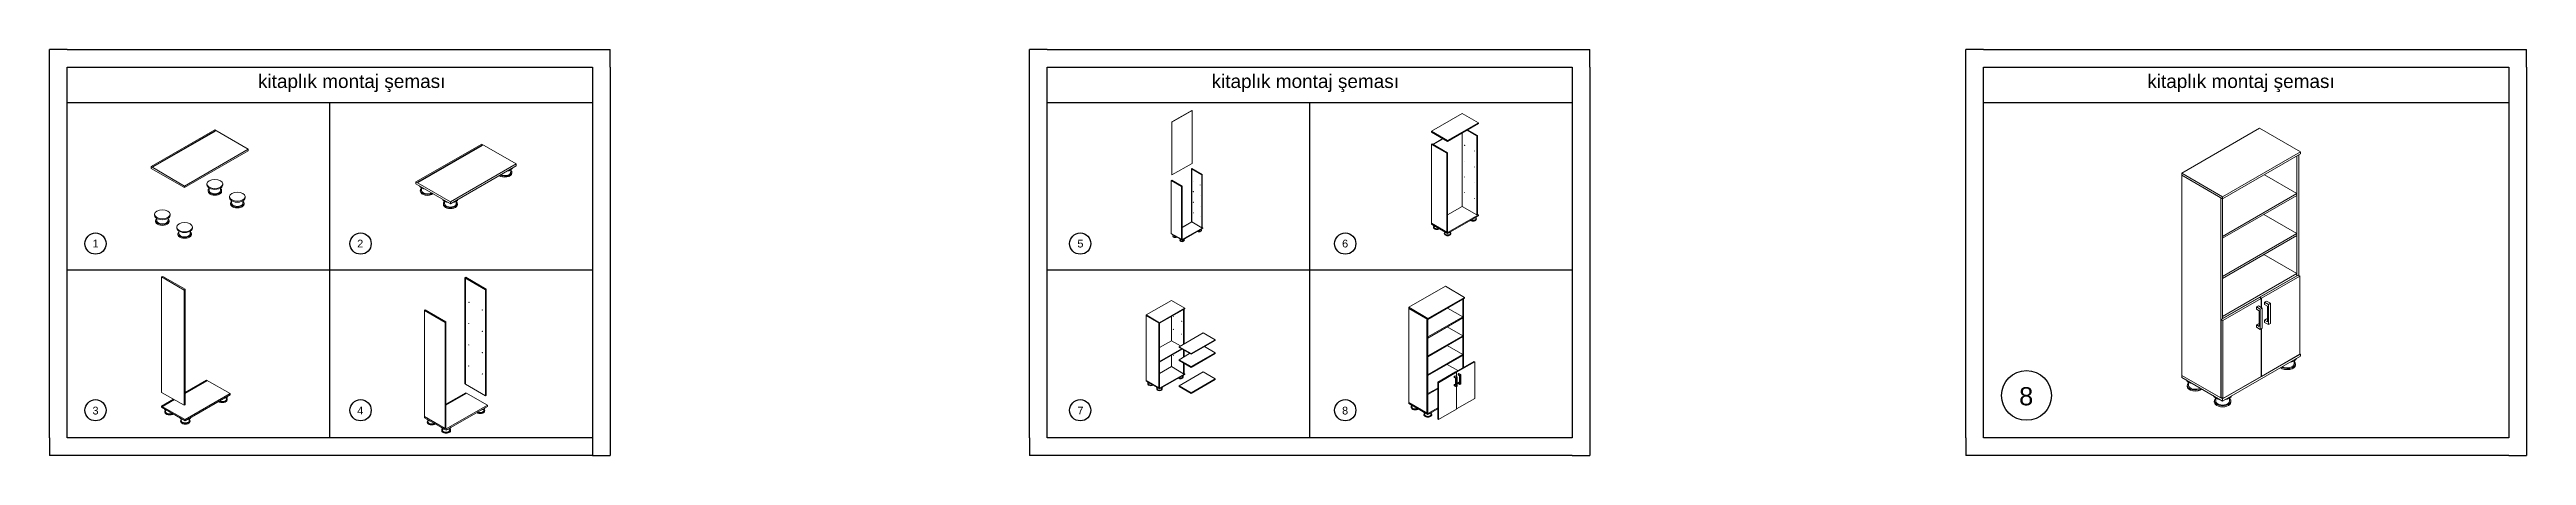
# Model space of a CAD drawing. Header units: millimetres. Extents: x 11562 to 25570, y -8957 to -6657.
import ezdxf

# ---------------------------------------------------------------- set-up
doc = ezdxf.new("R2010")
doc.units = ezdxf.units.MM
doc.styles.get("Standard").update_dxf_attribs({"font": 'arial.ttf'})

msp = doc.modelspace()

# ---------------------------------------------------------------- linework, layer by layer
at = {"color": 9}
for p, q in [((11562, -6757), (11562, -6657)), ((11662, -6657), (11562, -6657)), ((11662, -6657), (14632, -6657)), ((14632, -6657), (14732, -6657)), ((14732, -6757), (14732, -6657)), ((17104, -6757), (17104, -6657)), ((17204, -6657), (17104, -6657)), ((17204, -6657), (20174, -6657)), ((20174, -6657), (20274, -6657)), ((20274, -6757), (20274, -6657)), ((22400, -6757), (22400, -6657)), ((22500, -6657), (22400, -6657)), ((22500, -6657), (25470, -6657)), ((25470, -6657), (25570, -6657)), ((25570, -6757), (25570, -6657)), ((11562, -8857), (11562, -6757)), ((11662, -8857), (11662, -6757)), ((11662, -6757), (14632, -6757)), ((14632, -6757), (14632, -8857)), ((14732, -6757), (14732, -8857)), ((17104, -8857), (17104, -6757)), ((17204, -8857), (17204, -6757)), ((17204, -6757), (20174, -6757)), ((20174, -6757), (20174, -8857)), ((20274, -6757), (20274, -8857)), ((22400, -8857), (22400, -6757)), ((22500, -8857), (22500, -6757)), ((22500, -6757), (25470, -6757)), ((25470, -6757), (25470, -8857)), ((25570, -6757), (25570, -8857)), ((11662, -6957), (14632, -6957)), ((13147, -8857), (13147, -6957)), ((17204, -6957), (20174, -6957)), ((18689, -8857), (18689, -6957)), ((22500, -6957), (25470, -6957)), ((14632, -7907), (11662, -7907)), ((20174, -7907), (17204, -7907)), ((11562, -8857), (11562, -8957)), ((11662, -8957), (11562, -8957)), ((14632, -8857), (11662, -8857)), ((14632, -8957), (11662, -8957)), ((14632, -8857), (14632, -8957)), ((14632, -8957), (14732, -8957)), ((14732, -8857), (14732, -8957)), ((17104, -8857), (17104, -8957)), ((17204, -8957), (17104, -8957)), ((20174, -8857), (17204, -8857)), ((20174, -8957), (17204, -8957)), ((20174, -8957), (20274, -8957)), ((20274, -8857), (20274, -8957)), ((22400, -8857), (22400, -8957)), ((22500, -8957), (22400, -8957)), ((25470, -8857), (22500, -8857)), ((25470, -8957), (22500, -8957)), ((25470, -8957), (25570, -8957)), ((25570, -8857), (25570, -8957))]:
    msp.add_line(p, q, dxfattribs=at)
at = {"color": 0, "linetype": 'Continuous', "lineweight": 0, "extrusion": (0, 0.816497, 0.57735)}
for p, q in [((17909, -7068), (18023, -7003)), ((18024, -7003), (17910, -7069)), ((18023, -7003), (18024, -7003)), ((18024, -7003), (18024, -7303)), ((12497, -7113), (12137, -7321)), ((12146, -7322), (12498, -7119)), ((12501, -7120), (12148, -7323)), ((12686, -7223), (12497, -7113)), ((12498, -7119), (12501, -7120)), ((12498, -7119), (12498, -7122)), ((17910, -7069), (17909, -7068)), ((17909, -7068), (17909, -7368)), ((17910, -7069), (17910, -7368)), ((19551, -7020), (19377, -7121)), ((19377, -7121), (19469, -7173)), ((19377, -7121), (19377, -7125)), ((19469, -7178), (19377, -7125)), ((19469, -7173), (19643, -7073)), ((19643, -7077), (19469, -7178)), ((19643, -7073), (19551, -7020)), ((19551, -7130), (19551, -7546)), ((19634, -7147), (19579, -7114)), ((19582, -7112), (19638, -7144)), ((19643, -7073), (19643, -7077)), ((24061, -7104), (23621, -7359)), ((24293, -7238), (24061, -7104)), ((12326, -7431), (12686, -7223)), ((12686, -7232), (12326, -7440)), ((12686, -7232), (12686, -7223)), ((14006, -7194), (13634, -7408)), ((13643, -7409), (14007, -7199)), ((14010, -7201), (13646, -7411)), ((14201, -7306), (14006, -7194)), ((14007, -7199), (14010, -7201)), ((14007, -7199), (14007, -7202)), ((19377, -7195), (19381, -7192)), ((19377, -7642), (19377, -7195)), ((19377, -7195), (19464, -7245)), ((19468, -7243), (19381, -7192)), ((19386, -7195), (19442, -7162)), ((19443, -7163), (19387, -7196)), ((19464, -7245), (19468, -7243)), ((19464, -7245), (19464, -7692)), ((19468, -7690), (19468, -7243)), ((19469, -7173), (19469, -7178)), ((19638, -7144), (19634, -7147)), ((19634, -7594), (19634, -7147)), ((19638, -7144), (19638, -7592)), ((23852, -7492), (24293, -7238)), ((24293, -7249), (23852, -7504)), ((24272, -7940), (24272, -7261)), ((24282, -7256), (24282, -7938)), ((24293, -7238), (24293, -7249)), ((12137, -7321), (12326, -7431)), ((12137, -7331), (12137, -7321)), ((12326, -7440), (12137, -7331)), ((12148, -7323), (12146, -7322)), ((12452, -7424), (12452, -7419)), ((12542, -7424), (12542, -7419)), ((13634, -7408), (13829, -7521)), ((13634, -7418), (13634, -7408)), ((13829, -7531), (13634, -7418)), ((13646, -7411), (13643, -7409)), ((13829, -7521), (14201, -7306)), ((14201, -7316), (13829, -7531)), ((14170, -7340), (14170, -7353)), ((14177, -7353), (14177, -7358)), ((14201, -7316), (14201, -7306)), ((17906, -7399), (17909, -7398)), ((17906, -7699), (17906, -7399)), ((17906, -7399), (17964, -7433)), ((17910, -7368), (17909, -7368)), ((17967, -7431), (17909, -7398)), ((18024, -7303), (17910, -7368)), ((18023, -7332), (18020, -7334)), ((18078, -7367), (18020, -7334)), ((18020, -7334), (18020, -7633)), ((18022, -7634), (18022, -7336)), ((18022, -7336), (18022, -7337)), ((18022, -7337), (18022, -7634)), ((18023, -7332), (18081, -7366)), ((18081, -7366), (18078, -7367)), ((18078, -7667), (18078, -7367)), ((18081, -7366), (18081, -7665)), ((23621, -7359), (23852, -7492)), ((23621, -7359), (23621, -7370)), ((23621, -8504), (23621, -7370)), ((23621, -7370), (23841, -7497)), ((23852, -7504), (23621, -7370)), ((24089, -7367), (24272, -7473)), ((12326, -7440), (12326, -7431)), ((12459, -7456), (12459, -7461)), ((12465, -7442), (12465, -7456)), ((12529, -7442), (12529, -7456)), ((12535, -7456), (12535, -7461)), ((12579, -7497), (12579, -7491)), ((12586, -7528), (12586, -7533)), ((12592, -7515), (12592, -7528)), ((12656, -7515), (12656, -7528)), ((12662, -7528), (12662, -7533)), ((12669, -7497), (12669, -7491)), ((13659, -7456), (13659, -7461)), ((13666, -7442), (13666, -7456)), ((13790, -7531), (13790, -7536)), ((13796, -7517), (13796, -7531)), ((13829, -7531), (13829, -7521)), ((13862, -7517), (13862, -7531)), ((13869, -7531), (13869, -7536)), ((17964, -7433), (17967, -7431)), ((17964, -7433), (17964, -7732)), ((17967, -7731), (17967, -7431)), ((19551, -7546), (19468, -7594)), ((19551, -7546), (19634, -7594)), ((23841, -7497), (23841, -8631)), ((24272, -7473), (23851, -7716)), ((23851, -7727), (24272, -7484)), ((23851, -8183), (23851, -7503)), ((23852, -7492), (23852, -7504)), ((24272, -7473), (24272, -7484)), ((12155, -7596), (12155, -7591)), ((12162, -7627), (12162, -7632)), ((12168, -7614), (12168, -7627)), ((12232, -7614), (12232, -7627)), ((12238, -7627), (12238, -7632)), ((12244, -7596), (12244, -7591)), ((12281, -7669), (12281, -7664)), ((12288, -7700), (12288, -7705)), ((12294, -7687), (12294, -7700)), ((12358, -7687), (12358, -7700)), ((12364, -7700), (12364, -7705)), ((12370, -7669), (12370, -7664)), ((17906, -7699), (17967, -7734)), ((17906, -7702), (17906, -7699)), ((17964, -7732), (17906, -7699)), ((17967, -7737), (17906, -7702)), ((17967, -7665), (18022, -7633)), ((18020, -7633), (17967, -7664)), ((18022, -7634), (17967, -7666)), ((17967, -7734), (18084, -7667)), ((18084, -7670), (17967, -7737)), ((18020, -7633), (18022, -7634)), ((18022, -7633), (18022, -7634)), ((18022, -7634), (18078, -7667)), ((18074, -7677), (18074, -7681)), ((18076, -7681), (18076, -7683)), ((18081, -7665), (18078, -7667)), ((18084, -7667), (18081, -7665)), ((18084, -7670), (18084, -7667)), ((19377, -7642), (19469, -7695)), ((19377, -7647), (19377, -7642)), ((19464, -7692), (19377, -7642)), ((19469, -7699), (19377, -7647)), ((19389, -7664), (19389, -7667)), ((19392, -7658), (19392, -7664)), ((19450, -7699), (19450, -7702)), ((19453, -7693), (19453, -7699)), ((19464, -7692), (19468, -7690)), ((19469, -7695), (19643, -7594)), ((19643, -7599), (19469, -7699)), ((19469, -7699), (19469, -7695)), ((19484, -7693), (19484, -7699)), ((19487, -7699), (19487, -7702)), ((19628, -7610), (19628, -7616)), ((19631, -7616), (19631, -7619)), ((19638, -7592), (19634, -7594)), ((19643, -7594), (19638, -7592)), ((19643, -7599), (19643, -7594)), ((24272, -7700), (23851, -7943)), ((24085, -7592), (24272, -7700)), ((24272, -7700), (24272, -7711)), ((17914, -7713), (17914, -7715)), ((17916, -7709), (17916, -7713)), ((17955, -7737), (17955, -7739)), ((17957, -7733), (17957, -7737)), ((17964, -7732), (17967, -7731)), ((17967, -7737), (17967, -7734)), ((17978, -7733), (17978, -7737)), ((17980, -7737), (17980, -7739)), ((23851, -7954), (24272, -7711)), ((23851, -7716), (23851, -7727)), ((24085, -7819), (24272, -7927)), ((12196, -7946), (12202, -7943)), ((12196, -8600), (12196, -7946)), ((12196, -7946), (12323, -8020)), ((12329, -8016), (12202, -7943)), ((13916, -7948), (13910, -7951)), ((14027, -8018), (13910, -7951)), ((13910, -7951), (13910, -8551)), ((13914, -8553), (13914, -7956)), ((13914, -7956), (13915, -7957)), ((13915, -7957), (13915, -8554)), ((13916, -7948), (14032, -8015)), ((24272, -7927), (23851, -8170)), ((23851, -8182), (24272, -7939)), ((23851, -7943), (23851, -7954)), ((24063, -8061), (24279, -7936)), ((24289, -7942), (24072, -8067)), ((24272, -7927), (24272, -7939)), ((24279, -7936), (24289, -7942)), ((24289, -7942), (24289, -8384)), ((12323, -8020), (12329, -8016)), ((12323, -8020), (12323, -8673)), ((12329, -8670), (12329, -8016)), ((14032, -8015), (14027, -8018)), ((14027, -8619), (14027, -8018)), ((14032, -8015), (14032, -8615)), ((17907, -8079), (17764, -8161)), ((17839, -8205), (17982, -8122)), ((17982, -8122), (17907, -8079)), ((17982, -8122), (17982, -8126)), ((19456, -7999), (19249, -8118)), ((19249, -8118), (19357, -8181)), ((19249, -8118), (19249, -8124)), ((19357, -8187), (19249, -8124)), ((19249, -8657), (19249, -8124)), ((19249, -8124), (19352, -8184)), ((19357, -8181), (19565, -8062)), ((19565, -8067), (19357, -8187)), ((19565, -8062), (19456, -7999)), ((19469, -8122), (19555, -8172)), ((19555, -8460), (19555, -8073)), ((19559, -8070), (19559, -8458)), ((19565, -8062), (19565, -8067)), ((23844, -8187), (24060, -8062)), ((24070, -8068), (23854, -8193)), ((24043, -8116), (24054, -8109)), ((24043, -8116), (24043, -8128)), ((24043, -8116), (24065, -8128)), ((24076, -8122), (24054, -8109)), ((24060, -8062), (24070, -8068)), ((24072, -8067), (24063, -8061)), ((24063, -8061), (24063, -8063)), ((24065, -8128), (24076, -8122)), ((24070, -8068), (24070, -8119)), ((24072, -8067), (24072, -8120)), ((24076, -8236), (24076, -8122)), ((24085, -8047), (24086, -8047)), ((24089, -8089), (24100, -8083)), ((24089, -8089), (24089, -8102)), ((24089, -8089), (24111, -8102)), ((24089, -8102), (24105, -8111)), ((24122, -8095), (24100, -8083)), ((24105, -8200), (24105, -8111)), ((24111, -8102), (24122, -8095)), ((24111, -8216), (24111, -8102)), ((24122, -8210), (24122, -8095)), ((13682, -8136), (13687, -8133)), ((13682, -8737), (13682, -8136)), ((13682, -8136), (13799, -8204)), ((13804, -8201), (13687, -8133)), ((13799, -8204), (13804, -8201)), ((13799, -8204), (13799, -8804)), ((13804, -8801), (13804, -8201)), ((17764, -8161), (17839, -8205)), ((17764, -8161), (17764, -8165)), ((17839, -8208), (17764, -8165)), ((17764, -8533), (17764, -8165)), ((17764, -8165), (17836, -8206)), ((17836, -8206), (17836, -8574)), ((17982, -8126), (17839, -8208)), ((17839, -8205), (17839, -8208)), ((17839, -8572), (17839, -8208)), ((17907, -8169), (17907, -8307)), ((17950, -8341), (18086, -8262)), ((17975, -8326), (17975, -8130)), ((17979, -8128), (17979, -8324)), ((18086, -8262), (18154, -8302)), ((19352, -8184), (19352, -8717)), ((19555, -8172), (19357, -8286)), ((19357, -8292), (19555, -8177)), ((19357, -8181), (19357, -8187)), ((19357, -8714), (19357, -8186)), ((19467, -8228), (19555, -8279)), ((19555, -8172), (19555, -8177)), ((23854, -8193), (23844, -8187)), ((23844, -8187), (23844, -8629)), ((23851, -8170), (23851, -8182)), ((23854, -8193), (23854, -8635)), ((24043, -8128), (24059, -8138)), ((24043, -8217), (24054, -8211)), ((24059, -8227), (24043, -8217)), ((24043, -8217), (24043, -8230)), ((24043, -8230), (24065, -8243)), ((24054, -8211), (24059, -8214)), ((24059, -8227), (24059, -8138)), ((24065, -8243), (24065, -8128)), ((24076, -8236), (24065, -8243)), ((24070, -8240), (24070, -8510)), ((24072, -8238), (24072, -8509)), ((24089, -8191), (24100, -8184)), ((24105, -8200), (24089, -8191)), ((24089, -8191), (24089, -8203)), ((24089, -8203), (24111, -8216)), ((24100, -8184), (24105, -8187)), ((24122, -8210), (24111, -8216)), ((17839, -8346), (17908, -8307)), ((17964, -8353), (17839, -8425)), ((17839, -8429), (17967, -8355)), ((17907, -8389), (17907, -8454)), ((17908, -8307), (17958, -8336)), ((18018, -8380), (17950, -8341)), ((17950, -8341), (17950, -8345)), ((17950, -8345), (18018, -8384)), ((17950, -8415), (18010, -8380)), ((17975, -8400), (17975, -8360)), ((17979, -8362), (17979, -8398)), ((18154, -8302), (18018, -8380)), ((18018, -8384), (18154, -8305)), ((18154, -8375), (18018, -8454)), ((18018, -8458), (18154, -8379)), ((18018, -8380), (18018, -8384)), ((18094, -8340), (18154, -8375)), ((18154, -8302), (18154, -8305)), ((18154, -8375), (18154, -8379)), ((19555, -8279), (19357, -8393)), ((19357, -8398), (19555, -8284)), ((19357, -8286), (19357, -8292)), ((19555, -8386), (19357, -8500)), ((19357, -8505), (19555, -8391)), ((19357, -8393), (19357, -8398)), ((19467, -8335), (19555, -8386)), ((19555, -8279), (19555, -8284)), ((19555, -8386), (19555, -8391)), ((23852, -8637), (24293, -8383)), ((24293, -8394), (23852, -8649)), ((24072, -8509), (24289, -8384)), ((24293, -8383), (24289, -8381)), ((24293, -8394), (24293, -8383)), ((12450, -8530), (12329, -8600)), ((12329, -8604), (12451, -8534)), ((12453, -8535), (12329, -8606)), ((12584, -8607), (12450, -8530)), ((12451, -8534), (12453, -8535)), ((12451, -8534), (12451, -8536)), ((17764, -8533), (17839, -8576)), ((17764, -8537), (17764, -8533)), ((17836, -8574), (17764, -8533)), ((17839, -8580), (17764, -8537)), ((17839, -8425), (17839, -8429)), ((17907, -8454), (17839, -8493)), ((17839, -8576), (17982, -8494)), ((17982, -8498), (17839, -8580)), ((17907, -8454), (17975, -8494)), ((18018, -8454), (17950, -8415)), ((17950, -8415), (17950, -8419)), ((17950, -8419), (18018, -8458)), ((17950, -8563), (18086, -8484)), ((17970, -8507), (17970, -8512)), ((17973, -8512), (17973, -8514)), ((17975, -8494), (17975, -8433)), ((17979, -8492), (17975, -8494)), ((17979, -8435), (17979, -8492)), ((17982, -8494), (17979, -8492)), ((17982, -8498), (17982, -8494)), ((18018, -8454), (18018, -8458)), ((18154, -8523), (18018, -8602)), ((18018, -8606), (18154, -8527)), ((18086, -8484), (18154, -8523)), ((18154, -8523), (18154, -8527)), ((19357, -8500), (19357, -8505)), ((19413, -8542), (19514, -8483)), ((19417, -8545), (19413, -8542)), ((19413, -8542), (19413, -8750)), ((19519, -8486), (19417, -8545)), ((19417, -8545), (19417, -8753)), ((19467, -8442), (19527, -8476)), ((19506, -8509), (19511, -8506)), ((19506, -8509), (19506, -8515)), ((19506, -8509), (19517, -8515)), ((19506, -8515), (19514, -8519)), ((19522, -8512), (19511, -8506)), ((19514, -8483), (19519, -8486)), ((19514, -8561), (19514, -8519)), ((19516, -8483), (19617, -8424)), ((19520, -8486), (19516, -8483)), ((19516, -8483), (19516, -8484)), ((19517, -8515), (19522, -8512)), ((19517, -8568), (19517, -8515)), ((19519, -8486), (19519, -8510)), ((19622, -8427), (19520, -8486)), ((19520, -8486), (19520, -8511)), ((19522, -8565), (19522, -8512)), ((19528, -8496), (19533, -8493)), ((19528, -8496), (19528, -8502)), ((19528, -8496), (19538, -8502)), ((19528, -8502), (19536, -8506)), ((19528, -8544), (19533, -8541)), ((19536, -8548), (19528, -8544)), ((19528, -8544), (19528, -8550)), ((19544, -8499), (19533, -8493)), ((19533, -8541), (19536, -8542)), ((19536, -8548), (19536, -8506)), ((19538, -8502), (19544, -8499)), ((19538, -8556), (19538, -8502)), ((19544, -8553), (19544, -8499)), ((19617, -8424), (19622, -8427)), ((19622, -8427), (19622, -8635)), ((23621, -8504), (23852, -8637)), ((23621, -8515), (23621, -8504)), ((23841, -8631), (23621, -8504)), ((23852, -8649), (23621, -8515)), ((23659, -8543), (23659, -8560)), ((23854, -8635), (24070, -8510)), ((24070, -8507), (24072, -8509)), ((24256, -8422), (24256, -8438)), ((24263, -8438), (24263, -8444)), ((12323, -8673), (12196, -8600)), ((12263, -8638), (12196, -8677)), ((12196, -8677), (12330, -8754)), ((12196, -8683), (12196, -8677)), ((12330, -8760), (12196, -8683)), ((12203, -8677), (12266, -8640)), ((12204, -8678), (12203, -8677)), ((12268, -8641), (12204, -8678)), ((12323, -8673), (12329, -8670)), ((12330, -8754), (12584, -8607)), ((12584, -8613), (12330, -8760)), ((12562, -8629), (12562, -8639)), ((12567, -8639), (12567, -8642)), ((12584, -8613), (12584, -8607)), ((13916, -8602), (13804, -8666)), ((13804, -8670), (13916, -8605)), ((13918, -8606), (13804, -8672)), ((13805, -8807), (14038, -8673)), ((14038, -8679), (13805, -8813)), ((13910, -8551), (13914, -8553)), ((13915, -8552), (13914, -8553)), ((13915, -8554), (14027, -8619)), ((14038, -8673), (13916, -8602)), ((13916, -8605), (13918, -8606)), ((13916, -8605), (13916, -8607)), ((14032, -8615), (14027, -8619)), ((14038, -8679), (14038, -8673)), ((17774, -8551), (17774, -8553)), ((17776, -8546), (17776, -8551)), ((17824, -8580), (17824, -8582)), ((17827, -8575), (17827, -8580)), ((17836, -8574), (17839, -8572)), ((17839, -8580), (17839, -8576)), ((17852, -8575), (17852, -8580)), ((17854, -8580), (17854, -8582)), ((18018, -8602), (17950, -8563)), ((17950, -8563), (17950, -8566)), ((17950, -8566), (18018, -8606)), ((18018, -8602), (18018, -8606)), ((19352, -8717), (19249, -8657)), ((19249, -8657), (19357, -8720)), ((19249, -8662), (19249, -8657)), ((19357, -8725), (19249, -8662)), ((19263, -8683), (19263, -8686)), ((19266, -8676), (19266, -8683)), ((19413, -8575), (19357, -8607)), ((19357, -8612), (19413, -8580)), ((19357, -8607), (19357, -8612)), ((19506, -8556), (19511, -8553)), ((19514, -8561), (19506, -8556)), ((19506, -8556), (19506, -8562)), ((19506, -8562), (19517, -8568)), ((19511, -8553), (19514, -8555)), ((19522, -8565), (19517, -8568)), ((19519, -8567), (19519, -8694)), ((19520, -8566), (19520, -8693)), ((19520, -8693), (19622, -8635)), ((19528, -8550), (19538, -8556)), ((19544, -8553), (19538, -8556)), ((23651, -8560), (23651, -8566)), ((23805, -8649), (23805, -8655)), ((23813, -8633), (23813, -8649)), ((23841, -8631), (23844, -8629)), ((23844, -8629), (23854, -8635)), ((23852, -8649), (23852, -8637)), ((23891, -8633), (23891, -8649)), ((23899, -8649), (23899, -8655)), ((12214, -8709), (12214, -8712)), ((12218, -8700), (12218, -8709)), ((12303, -8760), (12303, -8764)), ((12307, -8751), (12307, -8760)), ((12330, -8760), (12330, -8754)), ((12352, -8751), (12352, -8760)), ((12356, -8760), (12356, -8764)), ((13682, -8737), (13805, -8807)), ((13682, -8743), (13682, -8737)), ((13799, -8804), (13682, -8737)), ((13805, -8813), (13682, -8743)), ((13698, -8766), (13698, -8770)), ((13702, -8758), (13702, -8766)), ((13780, -8813), (13780, -8817)), ((13784, -8805), (13784, -8813)), ((13799, -8804), (13804, -8801)), ((13805, -8813), (13805, -8807)), ((13825, -8805), (13825, -8813)), ((13829, -8813), (13829, -8817)), ((14019, -8693), (14019, -8702)), ((14023, -8702), (14023, -8705)), ((19335, -8725), (19335, -8728)), ((19339, -8717), (19339, -8725)), ((19352, -8717), (19357, -8714)), ((19357, -8720), (19413, -8688)), ((19413, -8693), (19357, -8725)), ((19357, -8725), (19357, -8720)), ((19376, -8717), (19376, -8725)), ((19379, -8725), (19379, -8728)), ((19413, -8750), (19417, -8753)), ((19417, -8753), (19519, -8694)), ((19519, -8693), (19520, -8693))]:
    msp.add_line(p, q, dxfattribs=at)
at = {"color": 9}
for centre, radius in [((11822, -7757), 60), ((13321, -7757), 60), ((17391, -7757), 60), ((18890, -7757), 60), ((22743, -8617), 141), ((11822, -8701), 60), ((13321, -8701), 60), ((17391, -8701), 60), ((18890, -8701), 60)]:
    msp.add_circle(centre, radius, dxfattribs=at)
at = {"color": 0, "linetype": 'Continuous', "lineweight": 0, "extrusion": (-1.48742e-17, 2.47807e-16, -1)}
for centre, major_axis in [((19565, -7200), (0.384, -0.666)), ((19621, -7233), (0.384, -0.666)), ((18032, -7403), (0.257, -0.445)), ((19564, -7290), (0.384, -0.666)), ((19564, -7380), (0.384, -0.666)), ((19621, -7323), (0.384, -0.666)), ((19621, -7413), (0.384, -0.666)), ((18031, -7463), (0.257, -0.445)), ((18031, -7523), (0.257, -0.445)), ((18069, -7425), (0.257, -0.445)), ((18069, -7485), (0.257, -0.445)), ((18069, -7545), (0.257, -0.445)), ((19564, -7469), (0.384, -0.666)), ((19621, -7502), (0.384, -0.666)), ((18031, -7583), (0.257, -0.445)), ((18069, -7605), (0.257, -0.445))]:
    msp.add_ellipse(centre, major_axis=major_axis, ratio=0.57735, start_param=-5.497787, end_param=0.785398, dxfattribs=at)
at = {"color": 0, "linetype": 'Continuous', "lineweight": 0}
for centre, major_axis, start_param, end_param in [((12497, -7419), (-44.6, 0), -2.356194, 3.926991), ((14137, -7353), (39.5, 0), -2.356194, 0.585686), ((12200, -7591), (-44.6, 0), -2.356194, 3.926991), ((12497, -7456), (-38.2, 0), -0.585686, 3.727278), ((12624, -7491), (-44.6, 0), -2.356194, 3.926991), ((12624, -7528), (-38.2, 0), -0.585686, 3.727278), ((13699, -7456), (-39.5, 0), -0.585686, 2.356194), ((13829, -7531), (-39.5, 0), -0.585686, 3.727278), ((12200, -7627), (-38.2, 0), -0.585686, 3.727278), ((12326, -7664), (-44.6, 0), -2.356194, 3.926991), ((12326, -7700), (-38.2, 0), -0.585686, 3.727278), ((18064, -7681), (12.3, 0), -2.356194, 0.585686), ((19408, -7664), (-18.5, 0), -0.585686, 2.356194), ((19469, -7699), (-18.5, 0), -0.585686, 3.727278), ((19613, -7616), (18.5, 0), -2.356194, 0.585686), ((17927, -7713), (-12.3, 0), -0.585686, 2.356194), ((17967, -7737), (-12.3, 0), -0.585686, 3.727278), ((17958, -8512), (15.2, 0), -2.356194, 0.585686), ((23698, -8560), (-46.7, 0), -0.585686, 2.356194), ((24217, -8438), (46.7, 0), -2.356194, 0.585686), ((12540, -8639), (26.9, 0), -2.356194, 0.585686), ((17789, -8551), (-15.2, 0), -0.585686, 2.356194), ((17839, -8580), (-15.2, 0), -0.585686, 3.727278), ((19285, -8683), (-22, 0), -0.585686, 2.356194), ((23852, -8649), (-46.7, 0), -0.585686, 3.727278), ((12241, -8709), (-26.9, 0), -0.585686, 2.356194), ((12330, -8760), (-26.9, 0), -0.585686, 3.727278), ((13723, -8766), (-24.8, 0), -0.585686, 2.356194), ((13805, -8813), (-24.8, 0), -0.585686, 3.727278), ((13998, -8702), (24.8, 0), -2.356194, 0.585686), ((19357, -8725), (-22, 0), -0.585686, 3.727278)]:
    msp.add_ellipse(centre, major_axis=major_axis, ratio=0.57735, start_param=start_param, end_param=end_param, dxfattribs=at)
at = {"color": 0, "linetype": 'Continuous', "lineweight": 0, "extrusion": (-6.50273e-17, -3.33067e-16, -1)}
for centre in [(12497, -7424), (12624, -7497), (12200, -7596), (12326, -7669)]:
    msp.add_ellipse(centre, major_axis=(44.6, 0), ratio=0.57735, start_param=0, end_param=3.141593, dxfattribs=at)
at = {"color": 0, "linetype": 'Continuous', "lineweight": 0, "extrusion": (5.67447e-17, -1.66533e-16, -1)}
for centre, major_axis in [((14137, -7358), (39.5, 0)), ((13998, -8705), (24.8, 0))]:
    msp.add_ellipse(centre, major_axis=major_axis, ratio=0.57735, start_param=0, end_param=2.523643, dxfattribs=at)
at = {"color": 0, "linetype": 'Continuous', "lineweight": 0, "extrusion": (-9.91799e-17, -2.22045e-16, -1)}
msp.add_ellipse((14137, -7353), major_axis=(32.9, 0), ratio=0.57735, start_param=0, end_param=2.356194, dxfattribs=at)
at = {"color": 0, "linetype": 'Continuous', "lineweight": 0, "extrusion": (-1.46511e-17, -1.66533e-16, -1)}
for centre, major_axis in [((14137, -7321), (46.1, 0)), ((13829, -7499), (46.1, 0)), ((17958, -8499), (17.7, 0)), ((24217, -8400), (54.5, 0)), ((12540, -8617), (31.4, 0)), ((17839, -8568), (17.7, 0)), ((23852, -8610), (54.5, 0)), ((12330, -8738), (31.4, 0)), ((13805, -8793), (28.9, 0)), ((13998, -8682), (28.9, 0)), ((19357, -8707), (25.6, 0))]:
    msp.add_ellipse(centre, major_axis=major_axis, ratio=0.57735, start_param=0.244299, end_param=1.326498, dxfattribs=at)
at = {"color": 0, "linetype": 'Continuous', "lineweight": 0, "extrusion": (-8.63507e-18, -5.55112e-17, -1)}
for centre in [(12497, -7461), (12200, -7632)]:
    msp.add_ellipse(centre, major_axis=(38.2, 0), ratio=0.57735, start_param=0, end_param=3.141593, dxfattribs=at)
at = {"color": 0, "linetype": 'Continuous', "lineweight": 0, "extrusion": (-5.92119e-17, -1.11022e-16, -1)}
for centre in [(12497, -7456), (12200, -7627)]:
    msp.add_ellipse(centre, major_axis=(31.9, 0), ratio=0.57735, start_param=0, end_param=3.141593, dxfattribs=at)
at = {"color": 0, "linetype": 'Continuous', "lineweight": 0, "extrusion": (9.62193e-17, -2.22045e-16, -1)}
for centre, major_axis in [((12624, -7533), (38.2, 0)), ((13829, -7536), (39.5, 0)), ((12326, -7705), (38.2, 0)), ((17839, -8582), (15.2, 0)), ((23852, -8655), (46.7, 0)), ((12330, -8764), (26.9, 0)), ((19357, -8728), (22, 0))]:
    msp.add_ellipse(centre, major_axis=major_axis, ratio=0.57735, start_param=0, end_param=3.141593, dxfattribs=at)
at = {"color": 0, "linetype": 'Continuous', "lineweight": 0, "extrusion": (2.88658e-17, -2.77556e-16, -1)}
for centre, major_axis in [((12624, -7528), (31.9, 0)), ((12326, -7700), (31.9, 0)), ((17839, -8580), (12.6, 0))]:
    msp.add_ellipse(centre, major_axis=major_axis, ratio=0.57735, start_param=0, end_param=3.141593, dxfattribs=at)
at = {"color": 0, "linetype": 'Continuous', "lineweight": 0, "extrusion": (-4.086e-17, -1.11022e-16, -1)}
msp.add_ellipse((13699, -7423), major_axis=(-46.1, 0), ratio=0.57735, start_param=-1.326498, end_param=-0.244299, dxfattribs=at)
at = {"color": 0, "linetype": 'Continuous', "lineweight": 0, "extrusion": (6.08655e-19, -5.55112e-17, -1)}
for centre, major_axis in [((13699, -7461), (-39.5, 0)), ((17789, -8553), (-15.2, 0)), ((12241, -8712), (-26.9, 0))]:
    msp.add_ellipse(centre, major_axis=major_axis, ratio=0.57735, start_param=-2.523643, end_param=0, dxfattribs=at)
at = {"color": 0, "linetype": 'Continuous', "lineweight": 0, "extrusion": (6.97942e-17, -1.11022e-16, -1)}
for centre, major_axis in [((13699, -7456), (-32.9, 0)), ((12241, -8709), (-22.5, 0))]:
    msp.add_ellipse(centre, major_axis=major_axis, ratio=0.57735, start_param=-2.356194, end_param=0, dxfattribs=at)
at = {"color": 0, "linetype": 'Continuous', "lineweight": 0, "extrusion": (-6.28367e-17, -6.97628e-33, -1)}
msp.add_ellipse((13829, -7499), major_axis=(-46.1, 0), ratio=0.57735, start_param=-1.326498, end_param=-0.244299, dxfattribs=at)
at = {"color": 0, "linetype": 'Continuous', "lineweight": 0, "extrusion": (-1.9984e-17, -2.77556e-16, -1)}
for centre, major_axis in [((13829, -7531), (32.9, 0)), ((12330, -8760), (22.5, 0))]:
    msp.add_ellipse(centre, major_axis=major_axis, ratio=0.57735, start_param=0, end_param=3.141593, dxfattribs=at)
at = {"color": 0, "linetype": 'Continuous', "lineweight": 0, "extrusion": (5.05768e-17, -1.66533e-16, -1)}
msp.add_ellipse((18064, -7683), major_axis=(12.3, 0), ratio=0.57735, start_param=0, end_param=2.523643, dxfattribs=at)
at = {"color": 0, "linetype": 'Continuous', "lineweight": 0, "extrusion": (1.02141e-16, 1.66533e-16, -1)}
msp.add_ellipse((18064, -7681), major_axis=(10.3, 0), ratio=0.57735, start_param=0, end_param=2.356194, dxfattribs=at)
at = {"color": 0, "linetype": 'Continuous', "lineweight": 0, "extrusion": (-6.28367e-17, 1.66533e-16, -1)}
for centre, major_axis in [((18064, -7671), (14.4, 0)), ((19469, -7684), (21.5, 0)), ((19613, -7601), (21.5, 0)), ((17967, -7727), (14.4, 0))]:
    msp.add_ellipse(centre, major_axis=major_axis, ratio=0.57735, start_param=0.244299, end_param=1.326498, dxfattribs=at)
at = {"color": 0, "linetype": 'Continuous', "lineweight": 0, "extrusion": (2.62089e-17, 5.55112e-17, -1)}
for centre, major_axis in [((19408, -7649), (-21.5, 0)), ((17927, -7703), (-14.4, 0))]:
    msp.add_ellipse(centre, major_axis=major_axis, ratio=0.57735, start_param=-1.326498, end_param=-0.244299, dxfattribs=at)
at = {"color": 0, "linetype": 'Continuous', "lineweight": 0, "extrusion": (2.26885e-16, 1.66533e-16, -1)}
msp.add_ellipse((19408, -7667), major_axis=(-18.5, 0), ratio=0.57735, start_param=-2.523643, end_param=0, dxfattribs=at)
at = {"color": 0, "linetype": 'Continuous', "lineweight": 0, "extrusion": (-5.32754e-17, 5.55112e-17, -1)}
msp.add_ellipse((19408, -7664), major_axis=(-15.4, 0), ratio=0.57735, start_param=-2.356194, end_param=0, dxfattribs=at)
at = {"color": 0, "linetype": 'Continuous', "lineweight": 0, "extrusion": (-4.39534e-17, -1.11022e-16, -1)}
for centre, major_axis in [((19469, -7684), (-21.5, 0)), ((17967, -7727), (-14.4, 0))]:
    msp.add_ellipse(centre, major_axis=major_axis, ratio=0.57735, start_param=-1.326498, end_param=-0.244299, dxfattribs=at)
at = {"color": 0, "linetype": 'Continuous', "lineweight": 0, "extrusion": (5.05768e-17, 5.55112e-17, -1)}
msp.add_ellipse((19469, -7702), major_axis=(18.5, 0), ratio=0.57735, start_param=0, end_param=3.141593, dxfattribs=at)
at = {"color": 0, "linetype": 'Continuous', "lineweight": 0, "extrusion": (6.66134e-17, 2.22045e-16, -1)}
for centre, end_param in [((19469, -7699), 3.141593), ((19613, -7616), 2.356194)]:
    msp.add_ellipse(centre, major_axis=(15.4, 0), ratio=0.57735, start_param=0, end_param=end_param, dxfattribs=at)
at = {"color": 0, "linetype": 'Continuous', "lineweight": 0, "extrusion": (6.29126e-17, -1.66533e-16, -1)}
msp.add_ellipse((19613, -7619), major_axis=(18.5, 0), ratio=0.57735, start_param=0, end_param=2.523643, dxfattribs=at)
at = {"color": 0, "linetype": 'Continuous', "lineweight": 0, "extrusion": (-2.93452e-17, 1.66533e-16, -1)}
msp.add_ellipse((17927, -7715), major_axis=(-12.3, 0), ratio=0.57735, start_param=-2.523643, end_param=0, dxfattribs=at)
at = {"color": 0, "linetype": 'Continuous', "lineweight": 0, "extrusion": (2.23575e-18, 1.11022e-16, -1)}
msp.add_ellipse((17927, -7713), major_axis=(-10.3, 0), ratio=0.57735, start_param=-2.356194, end_param=0, dxfattribs=at)
at = {"color": 0, "linetype": 'Continuous', "lineweight": 0, "extrusion": (6.66134e-17, -5.55112e-17, -1)}
msp.add_ellipse((17967, -7739), major_axis=(12.3, 0), ratio=0.57735, start_param=0, end_param=3.141593, dxfattribs=at)
at = {"color": 0, "linetype": 'Continuous', "lineweight": 0, "extrusion": (3.10862e-17, 2.22045e-16, -1)}
msp.add_ellipse((17967, -7737), major_axis=(10.3, 0), ratio=0.57735, start_param=0, end_param=3.141593, dxfattribs=at)
at = {"color": 0, "linetype": 'Continuous', "lineweight": 0, "extrusion": (2.84726e-16, 2.28485e-16, -1)}
for centre, major_axis in [((13934, -8090), (0.516, -0.893)), ((13933, -8210), (0.516, -0.893)), ((14010, -8134), (0.516, -0.893)), ((14010, -8254), (0.516, -0.893)), ((17918, -8243), (0.316, -0.548)), ((17918, -8170), (0.316, -0.548)), ((17965, -8197), (0.316, -0.548)), ((13933, -8331), (0.516, -0.893)), ((14010, -8375), (0.516, -0.893)), ((17918, -8391), (0.316, -0.548)), ((17965, -8270), (0.316, -0.548)), ((13933, -8451), (0.516, -0.893)), ((14010, -8495), (0.516, -0.893))]:
    msp.add_ellipse(centre, major_axis=major_axis, ratio=0.57735, start_param=-5.497787, end_param=0.785398, dxfattribs=at)
at = {"color": 0, "linetype": 'Continuous', "lineweight": 0, "extrusion": (-4.81856e-17, -1.11022e-16, -1)}
msp.add_ellipse((17789, -8539), major_axis=(-17.7, 0), ratio=0.57735, start_param=-1.326498, end_param=-0.244299, dxfattribs=at)
at = {"color": 0, "linetype": 'Continuous', "lineweight": 0, "extrusion": (4.07082e-17, -2.22045e-16, -1)}
msp.add_ellipse((17958, -8514), major_axis=(15.2, 0), ratio=0.57735, start_param=0, end_param=2.523643, dxfattribs=at)
at = {"color": 0, "linetype": 'Continuous', "lineweight": 0, "extrusion": (9.25186e-17, -3.33067e-16, -1)}
msp.add_ellipse((17958, -8512), major_axis=(12.6, 0), ratio=0.57735, start_param=0, end_param=2.356194, dxfattribs=at)
at = {"color": 0, "linetype": 'Continuous', "lineweight": 0, "extrusion": (4.39534e-17, -5.55112e-17, -1)}
for centre, major_axis in [((23698, -8521), (-54.5, 0)), ((19285, -8665), (-25.6, 0))]:
    msp.add_ellipse(centre, major_axis=major_axis, ratio=0.57735, start_param=-1.326498, end_param=-0.244299, dxfattribs=at)
at = {"color": 0, "linetype": 'Continuous', "lineweight": 0, "extrusion": (1.23358e-18, -2.22045e-16, -1)}
msp.add_ellipse((24217, -8444), major_axis=(46.7, 0), ratio=0.57735, start_param=0, end_param=2.523643, dxfattribs=at)
at = {"color": 0, "linetype": 'Continuous', "lineweight": 0, "extrusion": (1.31006e-16, -2.77556e-16, -1)}
msp.add_ellipse((24217, -8438), major_axis=(39, 0), ratio=0.57735, start_param=0, end_param=2.356194, dxfattribs=at)
at = {"color": 0, "linetype": 'Continuous', "lineweight": 0, "extrusion": (6.16791e-17, 5.55112e-17, -1)}
for centre, major_axis, end_param in [((12540, -8642), (26.9, 0), 2.523643), ((13805, -8817), (24.8, 0), 3.141593)]:
    msp.add_ellipse(centre, major_axis=major_axis, ratio=0.57735, start_param=0, end_param=end_param, dxfattribs=at)
at = {"color": 0, "linetype": 'Continuous', "lineweight": 0, "extrusion": (1.25825e-16, -2.22045e-16, -1)}
msp.add_ellipse((12540, -8639), major_axis=(22.5, 0), ratio=0.57735, start_param=0, end_param=2.356194, dxfattribs=at)
at = {"color": 0, "linetype": 'Continuous', "lineweight": 0, "extrusion": (1.39793e-16, -2.22045e-16, -1)}
msp.add_ellipse((17789, -8551), major_axis=(-12.6, 0), ratio=0.57735, start_param=-2.356194, end_param=0, dxfattribs=at)
at = {"color": 0, "linetype": 'Continuous', "lineweight": 0, "extrusion": (-2.93023e-17, -2.77556e-16, -1)}
for centre, major_axis in [((17839, -8568), (-17.7, 0)), ((23852, -8610), (-54.5, 0)), ((12330, -8738), (-31.4, 0)), ((13805, -8793), (-28.9, 0)), ((19357, -8707), (-25.6, 0))]:
    msp.add_ellipse(centre, major_axis=major_axis, ratio=0.57735, start_param=-1.326498, end_param=-0.244299, dxfattribs=at)
at = {"color": 0, "linetype": 'Continuous', "lineweight": 0, "extrusion": (-2.04891e-19, -2.22045e-16, -1)}
for centre, major_axis in [((19285, -8683), (-18.3, 0)), ((23698, -8560), (-39, 0))]:
    msp.add_ellipse(centre, major_axis=major_axis, ratio=0.57735, start_param=-2.356194, end_param=0, dxfattribs=at)
at = {"color": 0, "linetype": 'Continuous', "lineweight": 0, "extrusion": (6.08655e-19, -1.11022e-16, -1)}
for centre, major_axis in [((23698, -8566), (-46.7, 0)), ((19285, -8686), (-22, 0))]:
    msp.add_ellipse(centre, major_axis=major_axis, ratio=0.57735, start_param=-2.523643, end_param=0, dxfattribs=at)
at = {"color": 0, "linetype": 'Continuous', "lineweight": 0, "extrusion": (5.9952e-17, -3.33067e-16, -1)}
for centre, major_axis in [((23852, -8649), (39, 0)), ((19357, -8725), (18.3, 0))]:
    msp.add_ellipse(centre, major_axis=major_axis, ratio=0.57735, start_param=0, end_param=3.141593, dxfattribs=at)
at = {"color": 0, "linetype": 'Continuous', "lineweight": 0, "extrusion": (2.62089e-17, -1.45488e-33, -1)}
for centre, major_axis in [((12241, -8687), (-31.4, 0)), ((13723, -8746), (-28.9, 0))]:
    msp.add_ellipse(centre, major_axis=major_axis, ratio=0.57735, start_param=-1.326498, end_param=-0.244299, dxfattribs=at)
at = {"color": 0, "linetype": 'Continuous', "lineweight": 0, "extrusion": (1.24327e-16, -1.11022e-16, -1)}
msp.add_ellipse((13723, -8770), major_axis=(-24.8, 0), ratio=0.57735, start_param=-2.523643, end_param=0, dxfattribs=at)
at = {"color": 0, "linetype": 'Continuous', "lineweight": 0, "extrusion": (1.67237e-17, -2.22045e-16, -1)}
msp.add_ellipse((13723, -8766), major_axis=(-20.6, 0), ratio=0.57735, start_param=-2.356194, end_param=0, dxfattribs=at)
at = {"color": 0, "linetype": 'Continuous', "lineweight": 0, "extrusion": (-8.80777e-17, -2.22045e-16, -1)}
msp.add_ellipse((13805, -8813), major_axis=(20.6, 0), ratio=0.57735, start_param=0, end_param=3.141593, dxfattribs=at)
at = {"color": 0, "linetype": 'Continuous', "lineweight": 0, "extrusion": (-5.18104e-17, -1.11022e-16, -1)}
msp.add_ellipse((13998, -8702), major_axis=(20.6, 0), ratio=0.57735, start_param=0, end_param=2.356194, dxfattribs=at)

# ---------------------------------------------------------------- texts
at = {"color": 9}
for s, height, p in [('1', 44, (11805, -7779)), ('2', 44, (13302, -7779)), ('5', 44, (17375, -7779)), ('6', 44, (18872, -7779)), ('3', 44, (11805, -8725)), ('4', 44, (13302, -8725)), ('7', 44, (17375, -8725)), ('8', 44, (18872, -8725)), ('8', 103, (22701, -8673))]:
    msp.add_text(s, height=height, dxfattribs=at).set_placement(p)
at = {"color": 9, "char_height": 76.7, "attachment_point": 1}
for width, insert in [(2415.49, (12741, -6799)), (3460.9, (18134, -6799)), (3460.9, (23426, -6799))]:
    msp.add_mtext_dynamic_manual_height_columns('kitaplık montaj şeması', width=width, gutter_width=383, heights=[0], dxfattribs=dict(at, insert=insert))

doc.saveas('drawing.dxf')
